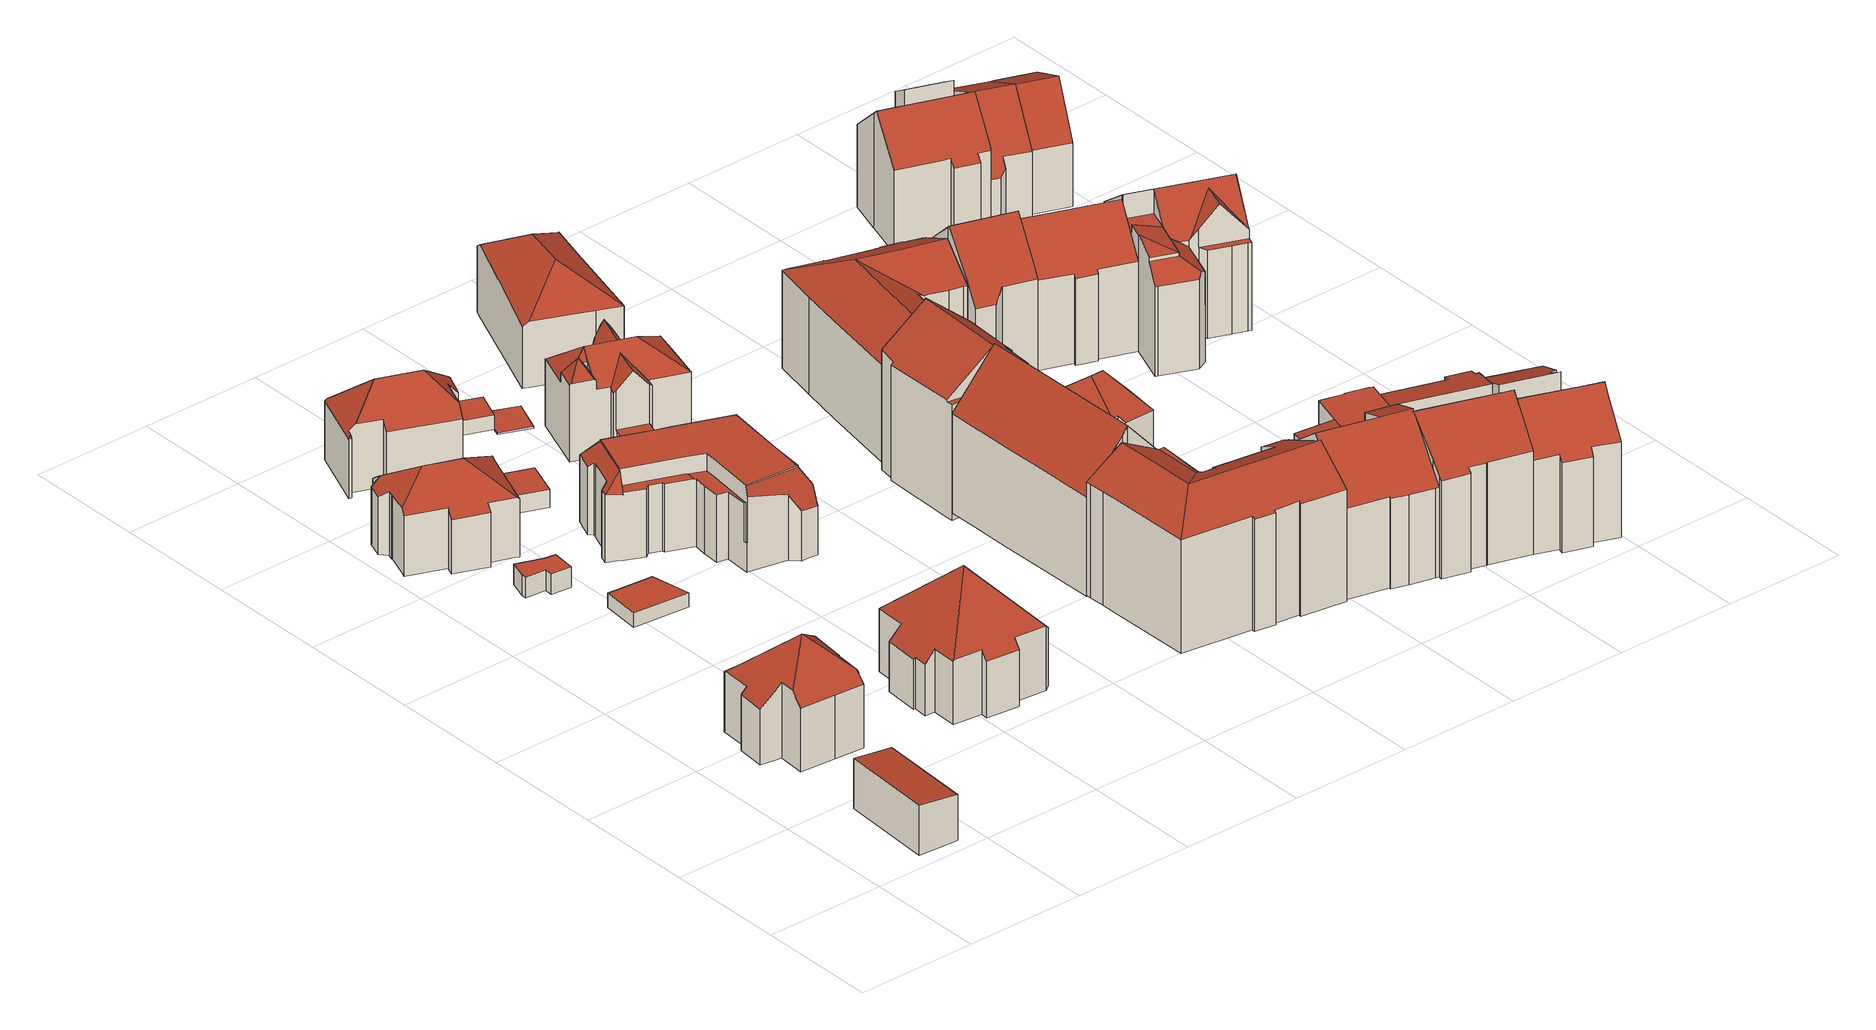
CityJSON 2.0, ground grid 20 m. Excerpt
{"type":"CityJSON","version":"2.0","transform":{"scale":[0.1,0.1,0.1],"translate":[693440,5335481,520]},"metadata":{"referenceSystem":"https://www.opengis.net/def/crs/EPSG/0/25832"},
"CityObjects":{
"building1":{"type":"Building","attributes":{"Gemeindeschluessel":"09162000","HoeheDach":"530.236","HoeheGrund":"521.932","Methode":"1000","NiedrigsteTraufeDesGebaeudes":"529.486","Geometrietyp2DReferenz":"3000","function":"31001_1000","roofType":"1000","measuredHeight":8.3,"storeysAboveGround":2},"geometry":[{"type":"MultiSurface","lod":"2","boundaries":[[[0,1,2,3]],[[1,4,5,2]],[[1,0,6,4]],[[6,7,5,4]],[[3,2,5,7]],[[0,3,7,6]]],"semantics":{"surfaces":[{"type":"WallSurface"},{"type":"GroundSurface"},{"type":"RoofSurface"}],"values":[0,0,1,0,2,0]}}]},
"building2":{"type":"Building","attributes":{"Gemeindeschluessel":"09162000","HoeheDach":"539.315","HoeheGrund":"521.930","Methode":"2000","NiedrigsteTraufeDesGebaeudes":"531.133","Geometrietyp2DReferenz":"3000","function":"31001_1000","roofType":"3500","measuredHeight":17.39,"storeysAboveGround":2},"geometry":[{"type":"MultiSurface","lod":"2","boundaries":[[[8,9,10,11,12,13]],[[14,15,16,17]],[[18,19,20,21]],[[21,20,22,23]],[[24,25,26,11,10,9,27,28,14,17,29,30,31,32,33,34,35,36,18,21,23]],[[34,37,38,35]],[[39,40,41,42,43,44,38,37,45]],[[33,45,37,34]],[[13,12,46,47,42]],[[28,48,15,14]],[[26,46,12,11]],[[43,42,47,49,22,20,19,44]],[[50,48,28,27,9,8]],[[16,51,41,40,31,30,29,17]],[[23,22,49,24]],[[26,25,24,49,47,46]],[[38,44,19,18,36,35]],[[15,48,50,8,13,42,41,51,16]],[[32,31,40,39,45,33]]],"semantics":{"surfaces":[{"type":"WallSurface"},{"type":"GroundSurface"},{"type":"RoofSurface"}],"values":[0,0,0,0,1,0,2,0,2,0,0,2,0,0,0,0,0,2,0]}}]},
"building3":{"type":"Building","attributes":{"Gemeindeschluessel":"09162000","HoeheDach":"523.960","HoeheGrund":"520.556","Methode":"2000","NiedrigsteTraufeDesGebaeudes":"523.960","Geometrietyp2DReferenz":"3000","function":"31001_2463","roofType":"1000","measuredHeight":3.4,"storeysAboveGround":1},"geometry":[{"type":"MultiSurface","lod":"2","boundaries":[[[52,53,54,55]],[[53,52,56,57,58,59,60,61]],[[59,62,63,60]],[[57,56,64,65]],[[57,65,66,58]],[[67,63,62,66,65,64,55,54]],[[53,61,67,54]],[[56,52,55,64]],[[58,66,62,59]],[[60,63,67,61]]],"semantics":{"surfaces":[{"type":"WallSurface"},{"type":"GroundSurface"},{"type":"RoofSurface"}],"values":[0,1,0,0,0,2,0,0,0,0]}}]},
"building4":{"type":"Building","attributes":{"Gemeindeschluessel":"09162000","HoeheDach":"535.683","HoeheGrund":"521.715","Methode":"2000","NiedrigsteTraufeDesGebaeudes":"530.287","Geometrietyp2DReferenz":"3000","function":"31001_1000","roofType":"3200","measuredHeight":13.97,"storeysAboveGround":2},"geometry":[{"type":"MultiSurface","lod":"2","boundaries":[[[68,69,70,71]],[[72,73,74,75]],[[76,77,78,79]],[[80,81,82,83]],[[77,84,85,86,87,88,89,90,91,92,78]],[[93,94,95,96]],[[97,98,73,72]],[[99,100,101,102]],[[103,104,105,89,88,106]],[[96,104,103,106,107,108,109,110,76,79,111,97,72,75,112,68,71,113,114,80,83,115,116,117,118,99,102,119,93]],[[91,120,70,69,121,74,73,98,92]],[[87,86,108,107,106,88]],[[96,95,105,104]],[[108,86,85,109]],[[70,120,122,81,80,114,113,71]],[[89,105,95,94,123,90]],[[112,121,69,68]],[[75,74,121,112]],[[123,94,93,119,102,101]],[[91,90,123,101,100,124,125,126,127,82,81,122,120]],[[83,82,127,115]],[[85,84,77,76,110,109]],[[99,118,117,125,124,100]],[[78,92,98,97,111,79]],[[116,126,125,117]],[[115,127,126,116]]],"semantics":{"surfaces":[{"type":"WallSurface"},{"type":"RoofSurface"},{"type":"GroundSurface"}],"values":[0,0,0,0,1,0,0,0,0,2,1,0,0,0,0,1,0,0,0,1,0,0,0,0,0,0]}}]},
"building5":{"type":"Building","attributes":{"Gemeindeschluessel":"09162000","HoeheDach":"524.224","HoeheGrund":"521.756","Methode":"1000","NiedrigsteTraufeDesGebaeudes":"524.224","Geometrietyp2DReferenz":"3000","function":"31001_2463","roofType":"1000","measuredHeight":2.47,"storeysAboveGround":1},"geometry":[{"type":"MultiSurface","lod":"2","boundaries":[[[128,129,130,131]],[[129,132,133,130]],[[134,135,128,131]],[[131,130,133,134]],[[134,133,132,135]],[[132,129,128,135]]],"semantics":{"surfaces":[{"type":"WallSurface"},{"type":"RoofSurface"},{"type":"GroundSurface"}],"values":[0,1,2,0,0,0]}}]},
"building6":{"type":"Building","attributes":{"Gemeindeschluessel":"09162000","HoeheDach":"541.308","HoeheGrund":"522.130","Methode":"2000","NiedrigsteTraufeDesGebaeudes":"530.406","Geometrietyp2DReferenz":"3000","function":"31001_1000","roofType":"3500","measuredHeight":19.18,"storeysAboveGround":2},"geometry":[{"type":"MultiSurface","lod":"2","boundaries":[[[136,137,138,139,140,141,142,143,144,145,146,147]],[[148,149,150,151,152,153,142]],[[145,144,154,155,156,146]],[[157,158,159,141,140,160]],[[161,162,163,164,165,166]],[[167,168,159,158,169,170]],[[171,172,173,151,150,149]],[[152,151,173,174,175,176,177,178,153]],[[160,140,139,179]],[[175,174,173,172,171,165,164,163,170,169,158,157,160,179,180,181,182,156,155,154,183,184,176]],[[180,137,136,181]],[[181,136,147,182]],[[182,147,146,156]],[[171,149,148,166,165]],[[179,139,138,137,180]],[[163,162,167,170]],[[154,144,143,183]],[[159,168,167,162,161,166,148,142,141]],[[185,177,176,184,183,143]],[[142,153,178,177,185,143]]],"semantics":{"surfaces":[{"type":"RoofSurface"},{"type":"WallSurface"},{"type":"GroundSurface"}],"values":[0,0,1,1,1,1,1,1,1,2,1,1,1,1,1,1,1,0,1,0]}}]},
"building7":{"type":"Building","attributes":{"Gemeindeschluessel":"09162000","HoeheDach":"536.989","HoeheGrund":"521.580","Methode":"1000","NiedrigsteTraufeDesGebaeudes":"531.328","Geometrietyp2DReferenz":"3000","function":"31001_1000","roofType":"3200","measuredHeight":15.41,"storeysAboveGround":3},"geometry":[{"type":"MultiSurface","lod":"2","boundaries":[[[186,187,188,189]],[[190,191,192,193,194,195]],[[196,197,198,199,194,193]],[[200,201,202,203]],[[204,205,206,207]],[[208,195,194,199,209,210,211,212]],[[213,214,215,216]],[[190,195,208]],[[217,218,187,186]],[[219,212,211,220]],[[221,222,223,189,188,224]],[[198,225,221,224,226,209,199]],[[210,214,213,227,220,211]],[[207,206,203,202]],[[222,221,225,228]],[[201,200,218,217]],[[217,186,189,223,222,228,197,196,193,192,191,229,219,220,227,213,216,204,207,202,201]],[[229,191,190,208,212,219]],[[224,188,187,218,200,203,226]],[[228,225,198,197]],[[209,226,203,206,205,215,214,210]],[[216,215,205,204]]],"semantics":{"surfaces":[{"type":"WallSurface"},{"type":"RoofSurface"},{"type":"GroundSurface"}],"values":[0,0,0,0,0,1,0,1,0,0,0,1,0,0,0,0,2,0,1,0,1,0]}}]},
"building8":{"type":"Building","attributes":{"Gemeindeschluessel":"09162000","HoeheDach":"524.689","HoeheGrund":"521.680","Methode":"1000","NiedrigsteTraufeDesGebaeudes":"524.689","Geometrietyp2DReferenz":"3000","function":"31001_2000","roofType":"1000","measuredHeight":3.01},"geometry":[{"type":"MultiSurface","lod":"2","boundaries":[[[96,230,231,93]],[[231,230,232,233,234,235,236]],[[93,231,236,102]],[[237,232,230,96]],[[238,235,234,239]],[[102,236,235,238]],[[102,238,239,240,237,96,93]],[[239,234,233,240]],[[240,233,232,237]]],"semantics":{"surfaces":[{"type":"WallSurface"},{"type":"RoofSurface"},{"type":"GroundSurface"}],"values":[0,1,0,0,0,0,2,0,0]}}]},
"building9":{"type":"Building","attributes":{"Gemeindeschluessel":"09162000","HoeheDach":"534.827","HoeheGrund":"520.660","Methode":"2000","NiedrigsteTraufeDesGebaeudes":"525.528","Geometrietyp2DReferenz":"3000","function":"31001_1000","roofType":"1000","measuredHeight":14.17,"storeysAboveGround":3},"geometry":[{"type":"MultiSurface","lod":"2","boundaries":[[[241,242,243,244,245,246,247,248,249,250]],[[251,252,253,254,255,256,257,258,259,260,261]],[[262,263,264,265,266,267,268,269,270,271,272,273,274,275,276,277,278,279,280,281,282,283,284,285,286,287,288,289,290,291,292,293,294,295,296,297,298,299,300,301,302,303,304,305,306,307]],[[308,309,310,311,312,313,314,315]],[[297,316,317,298]],[[318,319,320,311,321,322,323,324,325,326,327,328,317,316,329]],[[285,284,283,253,252,251]],[[292,330,331,293]],[[281,255,254,282]],[[332,268,267,266,265,264,263,262,307,333,334,321,335,336,337,338,339]],[[340,243,242,341]],[[261,260,259,342,343]],[[280,279,248,247,256,255,281]],[[290,344,345,291]],[[346,343,342,259,347,348]],[[288,287,286,285,251,261,343,346,348,349,289]],[[269,268,332,350,351,270]],[[352,353,312,311,320,319,318,354]],[[302,325,324,303]],[[293,331,355,294]],[[246,257,256,247]],[[355,356,329,316,297,296,295,294]],[[291,345,330,292]],[[282,254,253,283]],[[357,358,359,360,361,245,244,243,340,362]],[[322,321,334,363,364,323]],[[258,347,259]],[[273,272,271,365,366,357,362,367,274]],[[276,241,250,277]],[[349,344,290,289]],[[367,341,242,241,276,275,274]],[[363,334,333,368,369,364]],[[362,340,341,367]],[[257,246,245,361,370,371,347,258]],[[278,249,248,279]],[[324,323,364,369,305,304,303]],[[339,338,337,336,335,321,311,310,309,308]],[[366,365,351,350,332,339,308,358,357]],[[368,333,307,306,305,369]],[[308,315,359,358]],[[328,327,326,325,302,301,300,299,298,317]],[[347,371,354,318]],[[270,351,365,271]],[[348,347,318,329,356,355,331,330,345,344,349]],[[370,361,360,359,315,314,313,312,353,352,354,371]],[[277,250,249,278]]],"semantics":{"surfaces":[{"type":"RoofSurface"},{"type":"GroundSurface"},{"type":"WallSurface"}],"values":[0,0,1,2,2,0,2,2,2,2,2,2,2,2,0,2,2,2,2,2,2,2,2,2,2,2,2,2,2,2,2,0,0,2,2,2,0,0,2,2,2,2,2,0,0,2]}}]},
"building10":{"type":"Building","attributes":{"Gemeindeschluessel":"09162000","HoeheDach":"524.150","HoeheGrund":"521.660","Methode":"1000","NiedrigsteTraufeDesGebaeudes":"524.150","Geometrietyp2DReferenz":"3000","function":"31001_2000","roofType":"1000","measuredHeight":2.49},"geometry":[{"type":"MultiSurface","lod":"2","boundaries":[[[372,373,374,375]],[[376,377,375,374,378,379,380]],[[377,376,381,382]],[[372,375,377,382]],[[378,383,384,379]],[[381,376,380,385]],[[373,372,382,381,385,384,383]],[[380,379,384,385]],[[373,383,378,374]]],"semantics":{"surfaces":[{"type":"WallSurface"},{"type":"RoofSurface"},{"type":"GroundSurface"}],"values":[0,1,0,0,0,0,2,0,0]}}]},
"building11":{"type":"Building","attributes":{"Gemeindeschluessel":"09162000","HoeheDach":"521.860","HoeheGrund":"521.648","Methode":"2000","NiedrigsteTraufeDesGebaeudes":"521.860","Geometrietyp2DReferenz":"3000","function":"31001_2000","roofType":"1000","measuredHeight":0.212},"geometry":[{"type":"MultiSurface","lod":"2","boundaries":[[[386,387,388,389,390]],[[391,390,389,392]],[[391,392,393,394,395]],[[395,386,390,391]],[[393,388,387,394]],[[394,387,386,395]],[[392,389,388,393]]],"semantics":{"surfaces":[{"type":"RoofSurface"},{"type":"WallSurface"},{"type":"GroundSurface"}],"values":[0,1,2,1,1,1,1]}}]},
"building12":{"type":"Building","attributes":{"Gemeindeschluessel":"09162000","HoeheDach":"525.401","HoeheGrund":"521.770","Methode":"1000","NiedrigsteTraufeDesGebaeudes":"525.401","Geometrietyp2DReferenz":"3000","function":"31001_2000","roofType":"1000","measuredHeight":3.63},"geometry":[{"type":"MultiSurface","lod":"2","boundaries":[[[396,397,398,399]],[[398,397,400,401,402,403,404,405]],[[406,405,404,407]],[[408,409,410,396,399,406,407,411]],[[410,409,401,400,397,396]],[[409,408,411,403,402,401]],[[399,398,405,406]],[[407,404,403,411]]],"semantics":{"surfaces":[{"type":"WallSurface"},{"type":"RoofSurface"},{"type":"GroundSurface"}],"values":[0,1,0,2,0,0,0,0]}}]},
"building13":{"type":"Building","attributes":{"Gemeindeschluessel":"09162000","HoeheDach":"537.210","HoeheGrund":"521.427","Methode":"2000","NiedrigsteTraufeDesGebaeudes":"526.330","Geometrietyp2DReferenz":"3000","function":"31001_1000","roofType":"3200","measuredHeight":15.78,"storeysAboveGround":3},"geometry":[{"type":"MultiSurface","lod":"2","boundaries":[[[412,413,414,415,416]],[[417,418,419,420,421]],[[422,423,424,425,426]],[[427,428,429,430]],[[431,430,429,432,433]],[[434,435,426]],[[436,429,428,437,438]],[[439,440,441,442,443,444]],[[445,420,419,446,447,448,449,450,451]],[[436,438,452,453,444,443]],[[431,433,441,440]],[[454,455,456,457,458,459,460,461]],[[415,414,462,463]],[[464,465,466,451,450]],[[467,447,446,468]],[[469,470,471,472,473]],[[474,475,469,473]],[[476,435,434,477]],[[445,451,466,478,479,474,473,472]],[[416,415,463,426,435,476,456,455,452,438,437,480]],[[458,457,476,477,481]],[[475,474,479,482]],[[483,412,416,480]],[[422,471,470,461,460,484,485,423]],[[486,448,447,467]],[[459,481,484,460]],[[458,481,459]],[[419,418,468,446]],[[439,444,453,487]],[[488,478,466,465]],[[424,477,434,425]],[[476,457,456]],[[428,427,483,480,437]],[[413,412,483,427,430,431,440,439,487,454,461,470,469,475,482,488,465,464,489,486,467,468,418,417]],[[463,462,421,420,445,472,471,422,426]],[[464,450,449,489]],[[423,485,424]],[[413,417,421,462,414]],[[424,485,484,481,477]],[[442,432,429,436,443]],[[452,455,454,487,453]],[[434,426,425]],[[489,449,448,486]],[[482,479,478,488]],[[442,441,433,432]]],"semantics":{"surfaces":[{"type":"WallSurface"},{"type":"RoofSurface"},{"type":"GroundSurface"}],"values":[0,0,1,0,0,0,1,0,1,1,0,0,1,0,0,0,0,0,1,1,1,0,0,0,0,1,1,0,0,0,0,0,0,2,1,0,0,0,1,0,0,1,0,0,1]}}]},
"building14":{"type":"Building","attributes":{"Gemeindeschluessel":"09162000","HoeheDach":"544.674","HoeheGrund":"521.960","Methode":"2000","NiedrigsteTraufeDesGebaeudes":"538.791","Geometrietyp2DReferenz":"3000","function":"31001_1000","roofType":"3100","measuredHeight":22.71,"storeysAboveGround":4},"geometry":[{"type":"MultiSurface","lod":"2","boundaries":[[[490,491,492,493,494,495,496,497]],[[498,499,500,501,502,503]],[[504,505,506,507,508,509]],[[510,511,512,513]],[[514,515,513,512,516,517]],[[518,519,497,520]],[[521,522,523,524,504,509]],[[525,526,527,528,529,530]],[[531,532,533,534]],[[535,495,494,536]],[[514,517,502,501]],[[529,528,537,538,539,540]],[[499,498,541,542]],[[543,544,503,502,517,516,512,511,545,546,547,548,549,550,551,530,529,540,490]],[[552,523,522,553,542,541]],[[554,538,537,555]],[[536,494,493,556]],[[492,532,531,557,556,493]],[[525,530,551,558]],[[559,560,561,562,563,564]],[[540,539,533,532,492,491,490]],[[563,565,519,518,566,564]],[[567,549,548,568]],[[558,551,550,569]],[[570,561,560,571,572,573]],[[507,506,573,572]],[[539,538,554,574,534,533]],[[513,515,514,501,500,499,542,553,522,521,509,508,507,572,571,560,559,564,566,518,520,575,535,536,556,557,531,534,574,554,555,527,526,525,558,569,567,568,576,577,578,510]],[[555,537,528,527]],[[545,511,510,578,577,546]],[[548,547,546,577,576,568]],[[569,550,549,567]],[[519,565,563,562,561,570,573,506,505,504,524,523,552,541,498,503,544,543,490,497]],[[497,496,495,535,575,520]]],"semantics":{"surfaces":[{"type":"RoofSurface"},{"type":"WallSurface"},{"type":"GroundSurface"}],"values":[0,1,1,1,1,1,1,1,1,1,1,0,1,0,1,1,1,1,1,1,0,1,1,1,1,1,1,2,1,1,1,1,0,1]}}]},
"building15":{"type":"Building","attributes":{"Gemeindeschluessel":"09162000","HoeheDach":"523.745","HoeheGrund":"521.540","Methode":"1000","NiedrigsteTraufeDesGebaeudes":"523.745","Geometrietyp2DReferenz":"3000","function":"31001_2000","roofType":"1000","measuredHeight":2.21},"geometry":[{"type":"MultiSurface","lod":"2","boundaries":[[[579,580,581,582,583,584]],[[585,586,587,588,579,584]],[[582,581,589,590]],[[590,589,587,586]],[[588,587,589,581,580,579]],[[586,585,584,583,582,590]]],"semantics":{"surfaces":[{"type":"WallSurface"},{"type":"RoofSurface"},{"type":"GroundSurface"}],"values":[0,0,0,0,1,2]}}]},
"building16":{"type":"Building","attributes":{"Gemeindeschluessel":"09162000","HoeheDach":"546.990","HoeheGrund":"521.810","Methode":"2000","NiedrigsteTraufeDesGebaeudes":"538.200","Geometrietyp2DReferenz":"3000","function":"31001_1000","roofType":"3100","measuredHeight":25.18,"storeysAboveGround":4},"geometry":[{"type":"MultiSurface","lod":"2","boundaries":[[[591,592,593,594,595,596,597,598,599,600,601,602,603]],[[604,598,597,605]],[[606,607,608,609,610,611,612,613,614,596,595,594,593,592]],[[609,615,616,617,610]],[[618,619,620,621,622]],[[623,606,592,624]],[[624,592,591,625]],[[603,602,601,600,599,598,604,626,627,628,629,630]],[[631,632,633,634,635,636,637,638,639,623,624,625,630,629,628,627,626,604,605,640,641,642,643,644,645,646,647,648,649]],[[650,632,631,649,651,620,619]],[[632,650,652,633]],[[645,644,643,642,613,612,611,653]],[[641,614,613,642]],[[617,654,653,611,610]],[[639,607,606,623]],[[596,614,641,640,605,597]],[[635,634,655,616,615,636]],[[622,621,620,651,656,657,654,617]],[[625,591,603,630]],[[648,656,651,649]],[[633,652,655,634]],[[655,652,650,619,618,622,617,616]],[[647,657,656,648]],[[654,657,647,646,645,653]],[[639,638,637,636,615,609,608,607]]],"semantics":{"surfaces":[{"type":"RoofSurface"},{"type":"WallSurface"},{"type":"GroundSurface"}],"values":[0,1,0,0,0,1,1,1,2,1,1,1,1,0,1,1,1,0,1,1,1,0,1,1,1]}}]},
"building17":{"type":"Building","attributes":{"Gemeindeschluessel":"09162000","HoeheDach":"537.151","HoeheGrund":"521.310","Methode":"1000","NiedrigsteTraufeDesGebaeudes":"531.477","Geometrietyp2DReferenz":"3000","function":"31001_1000","roofType":"3200","measuredHeight":15.84,"storeysAboveGround":2},"geometry":[{"type":"MultiSurface","lod":"2","boundaries":[[[658,659,660,661]],[[662,663,664,665,666,667,668,669]],[[662,669,659,670]],[[659,669,668,671,660]],[[672,673,674,675,676,677,678,679]],[[680,666,665,681,676,675]],[[682,661,660,671,674,673,672]],[[670,659,658,683]],[[664,663,662,670,683,684,685,679,678,677,676,681,665]],[[671,668,667,666,680,675,674]],[[685,684,683,658,661,682,672,679]]],"semantics":{"surfaces":[{"type":"RoofSurface"},{"type":"WallSurface"},{"type":"GroundSurface"}],"values":[0,1,1,0,1,1,0,1,2,0,1]}}]},
"building18":{"type":"Building","attributes":{"Gemeindeschluessel":"09162000","HoeheDach":"546.563","HoeheGrund":"520.490","Methode":"2000","NiedrigsteTraufeDesGebaeudes":"539.684","Geometrietyp2DReferenz":"3000","function":"31001_9998","roofType":"3100","measuredHeight":26.07,"storeysAboveGround":4},"geometry":[{"type":"MultiSurface","lod":"2","boundaries":[[[686,687,688,689,690,691]],[[692,686,691,693,694,695,696,697]],[[688,687,698,699]],[[700,701,702,703,704,705,706,707,708]],[[709,710,697,696,711,712,713]],[[699,698,714,715]],[[693,691,690,716,717,694]],[[718,719,703,702]],[[706,705,692,720]],[[720,692,697,710]],[[699,715,718,702,701,700,708,713,712,711,721,717,716,690,689,688]],[[711,696,695,721]],[[708,707,709,713]],[[707,706,720,710,709]],[[704,703,719,714,698,687,686,692,705]],[[721,695,694,717]],[[715,714,719,718]]],"semantics":{"surfaces":[{"type":"WallSurface"},{"type":"RoofSurface"},{"type":"GroundSurface"}],"values":[0,1,0,0,0,0,0,0,0,0,2,0,0,1,1,0,0]}}]},
"building19":{"type":"Building","attributes":{"Gemeindeschluessel":"09162000","HoeheDach":"527.135","HoeheGrund":"520.730","Methode":"2000","NiedrigsteTraufeDesGebaeudes":"526.125","Geometrietyp2DReferenz":"3000","function":"31001_9998","roofType":"1000","measuredHeight":6.41},"geometry":[{"type":"MultiSurface","lod":"2","boundaries":[[[722,723,724,725]],[[726,727,728,729]],[[730,731,723,722]],[[725,724,732,733]],[[729,728,734,735]],[[735,734,731,730]],[[733,732,727,726]],[[734,728,727,732,724,723,731]],[[730,722,725,733,726,729,735]]],"semantics":{"surfaces":[{"type":"WallSurface"},{"type":"RoofSurface"},{"type":"GroundSurface"}],"values":[0,0,0,0,0,0,0,1,2]}}]},
"building20":{"type":"Building","attributes":{"Gemeindeschluessel":"09162000","HoeheDach":"542.041","HoeheGrund":"521.713","Methode":"2000","NiedrigsteTraufeDesGebaeudes":"537.353","Geometrietyp2DReferenz":"3000","function":"31001_9998","roofType":"3100","measuredHeight":20.33,"storeysAboveGround":4},"geometry":[{"type":"MultiSurface","lod":"2","boundaries":[[[736,737,738,739,740,741,742,743,744,745,746,747,748]],[[740,739,749,750,751,741]],[[752,753,754,755]],[[756,757,758,759]],[[760,761,748,747,746,762,763,764,765,766]],[[767,768,769,770]],[[755,754,771,772]],[[753,752,773,774,775,776]],[[777,778,779,780]],[[781,738,737,782]],[[780,779,775,774]],[[783,764,763,784]],[[785,742,741,751]],[[786,787,757,756]],[[772,771,788,789]],[[785,790,791,744,743,742]],[[763,762,792,793,794,795,796,784]],[[759,758,778,777]],[[769,797,798,787,786,799,800,770]],[[745,801,788,771,754,753,776,802,746]],[[766,765,764,783,803,804]],[[805,806,761,760,766,804]],[[767,807,808,809,810,768]],[[811,812,782,737,736,748,761,806]],[[773,752,755,772,789,813,814,791,790,785,751,750,749,781,782,812,811,806,805,804,803,783,784,796,795,794,808,807,767,770,800,799,786,756,759,777,780,774]],[[814,813,789,788,801,745,744,791]],[[746,802,776,775,779,778,758,757,787,798,797,769,768,810,809,793,792,762]],[[794,793,809,808]],[[749,739,738,781]]],"semantics":{"surfaces":[{"type":"RoofSurface"},{"type":"WallSurface"},{"type":"GroundSurface"}],"values":[0,1,1,1,0,1,1,1,1,1,1,1,1,1,1,1,1,1,1,0,1,1,1,1,2,1,0,1,1]}}]},
"building21":{"type":"Building","attributes":{"Gemeindeschluessel":"09162000","HoeheDach":"544.965","HoeheGrund":"522.054","Methode":"2000","NiedrigsteTraufeDesGebaeudes":"536.425","Geometrietyp2DReferenz":"3000","function":"31001_1000","roofType":"1000","measuredHeight":22.91,"storeysAboveGround":3},"geometry":[{"type":"MultiSurface","lod":"2","boundaries":[[[815,816,817,818,819,820,821,822,823,824,825]],[[826,827,828,542]],[[829,818,817,830]],[[831,832,833,834,835,836,837,828,827,838,839,840]],[[841,842,843,844,823,822]],[[513,845,846,847]],[[848,849,850,851,852]],[[853,854,855,856,820,819]],[[857,858,845,513]],[[499,837,836,501]],[[859,821,820,856]],[[860,839,838,861]],[[862,840,839,860]],[[542,828,837,499]],[[815,863,864,816]],[[825,824,843,865,849,848]],[[517,835,834,815,825]],[[866,867,850,849,865]],[[868,831,840,862]],[[833,864,863,834]],[[853,819,818,829]],[[842,866,865,843]],[[856,855,869,859]],[[861,838,827,826]],[[870,851,850,867]],[[871,830,817,816,864,833,832]],[[871,872,868,862,860,861,826,542,499,501,857,513,847,870,867,866,842,841,873,854,853,829,830]],[[870,847,846,852,851]],[[824,823,844]],[[831,868,872,871,832]],[[517,825,848,852,846,845,858]],[[857,501,836,835,517,858]],[[824,844,843]],[[834,863,815]],[[873,841,822,821,859,869]],[[873,869,855,854]]],"semantics":{"surfaces":[{"type":"RoofSurface"},{"type":"WallSurface"},{"type":"GroundSurface"}],"values":[0,1,1,0,1,1,0,1,1,1,1,1,1,1,1,0,0,1,1,0,1,1,0,1,1,1,2,1,1,1,0,1,0,1,1,1]}}]},
"building22":{"type":"Building","attributes":{"Gemeindeschluessel":"09162000","HoeheDach":"544.840","HoeheGrund":"522.070","Methode":"2000","NiedrigsteTraufeDesGebaeudes":"538.414","Geometrietyp2DReferenz":"3000","function":"31001_1000","roofType":"3100","measuredHeight":22.77,"storeysAboveGround":3},"geometry":[{"type":"MultiSurface","lod":"2","boundaries":[[[874,875,876,877,878,879,880]],[[878,877,881,882]],[[883,884,885,886]],[[887,888,889,890]],[[891,892,893,894]],[[895,896,897,893,892,898,899,900,901,902,903,904]],[[890,889,884,883]],[[905,906,874,880,907,908]],[[898,909,910,911,886,885,912,913,899]],[[911,910,909,891,894,914,915,916,917,918,919,920,908,907,880,879,878,882,921,922,887,890,883,886]],[[923,913,912,924,876,875]],[[915,895,904,916]],[[918,902,901,919]],[[894,893,897,914]],[[924,912,885,884,889,888,925,926,881,877,876]],[[899,913,923,875,874,906,905,900]],[[926,925,922,921,882,881]],[[896,895,915,914,897]],[[901,900,905,908,920,919]],[[922,925,888,887]],[[909,898,892,891]],[[904,903,902,918,917,916]]],"semantics":{"surfaces":[{"type":"WallSurface"},{"type":"RoofSurface"},{"type":"GroundSurface"}],"values":[0,0,0,0,0,1,0,0,0,2,0,0,0,0,1,1,0,0,0,0,0,0]}}]},
"building23":{"type":"Building","attributes":{"Gemeindeschluessel":"09162000","HoeheDach":"544.548","HoeheGrund":"521.405","Methode":"1000","NiedrigsteTraufeDesGebaeudes":"536.132","Geometrietyp2DReferenz":"3000","function":"31001_1000","roofType":"3100","measuredHeight":23.14,"storeysAboveGround":3},"geometry":[{"type":"MultiSurface","lod":"2","boundaries":[[[927,928,929,930,931,932,933,934]],[[935,936,937,938,939,940]],[[941,927,934,942]],[[943,944,945,946]],[[931,945,944,947,948,949,950,936,935,940,951,932]],[[952,950,949,953]],[[954,951,940,939]],[[943,946,955,956,957,958,941,942,959,960,954,939,938,937,952,953,961,962]],[[937,936,950,952]],[[962,947,944,943]],[[930,956,955,946,945,931]],[[957,929,928,958]],[[956,930,929,957]],[[953,949,948,961]],[[942,934,933,959]],[[958,928,927,941]],[[933,932,951,954,960,959]],[[961,948,947,962]]],"semantics":{"surfaces":[{"type":"RoofSurface"},{"type":"WallSurface"},{"type":"GroundSurface"}],"values":[0,1,1,1,0,1,1,2,1,1,1,1,1,1,1,1,1,1]}}]},
"building24":{"type":"Building","attributes":{"Gemeindeschluessel":"09162000","HoeheDach":"544.122","HoeheGrund":"522.090","Methode":"1000","NiedrigsteTraufeDesGebaeudes":"536.900","Geometrietyp2DReferenz":"3000","function":"31001_1000","roofType":"3100","measuredHeight":22.03,"storeysAboveGround":3},"geometry":[{"type":"MultiSurface","lod":"2","boundaries":[[[963,964,965,966,967,886,968,969,909]],[[970,971,972,973]],[[974,975,976,977,978,979,980,965,964]],[[981,972,971,982,983,984,985,975,974,964,963,986]],[[987,988,989,990]],[[991,992,993,980,994]],[[995,981,986,996]],[[996,986,963,909]],[[979,978,997,998,994,980]],[[985,999,1000,1001,976,975]],[[1002,997,978,977]],[[999,985,984,1003]],[[1004,1003,984,983,982,1005]],[[990,989,992,991]],[[1002,977,976,1001]],[[973,972,981,995]],[[886,967,988,987]],[[980,993,966,965]],[[1005,982,971,970]],[[993,992,989,988,967,966]],[[1002,1001,1000,999,1003,1004,1005,970,973,995,996,909,969,968,886,987,990,991,994,998,997]]],"semantics":{"surfaces":[{"type":"WallSurface"},{"type":"RoofSurface"},{"type":"GroundSurface"}],"values":[0,0,1,1,0,0,0,0,0,0,0,0,0,0,0,0,0,0,0,1,2]}}]},
"building25":{"type":"Building","attributes":{"Gemeindeschluessel":"09162000","HoeheDach":"542.581","HoeheGrund":"521.540","Methode":"1000","NiedrigsteTraufeDesGebaeudes":"535.934","Geometrietyp2DReferenz":"3000","function":"31001_1000","roofType":"3100","measuredHeight":21.04,"storeysAboveGround":4},"geometry":[{"type":"MultiSurface","lod":"2","boundaries":[[[1006,1007,1008,1009,1010,1011]],[[1012,1013,1014,1015]],[[1015,1014,1016,1017]],[[1018,1019,1020,1021,1022,1023]],[[1024,1025,1026,1027,1028,1029]],[[1008,1007,1022,1021]],[[1027,1026,1011,1010]],[[1019,1018,1030,1031]],[[1021,1020,1019,1031,1012,1015,1017,1032,1029,1028,1027,1010,1009,1008]],[[1033,1016,1014,1013,1030,1018,1023,1026,1025,1024]],[[1006,1011,1026]],[[1031,1030,1013,1012]],[[1023,1022,1007,1006,1026]],[[1032,1033,1024,1029]],[[1017,1016,1033,1032]]],"semantics":{"surfaces":[{"type":"WallSurface"},{"type":"GroundSurface"},{"type":"RoofSurface"}],"values":[0,0,0,0,0,0,0,0,1,2,2,0,2,0,0]}}]},
"building26":{"type":"Building","attributes":{"Gemeindeschluessel":"09162000","HoeheDach":"543.670","HoeheGrund":"521.598","Methode":"2000","NiedrigsteTraufeDesGebaeudes":"536.170","Geometrietyp2DReferenz":"3000","function":"31001_1000","roofType":"3100","measuredHeight":22.07,"storeysAboveGround":3},"geometry":[{"type":"MultiSurface","lod":"2","boundaries":[[[1034,1035,1036,1037,1038,1039]],[[1040,1041,1042,1043,1044,1045]],[[1046,1047,1048,1049,1050,1051,1052,1053,1054]],[[1045,1044,1055,1056]],[[1057,1050,1049,1058]],[[1059,1060,1061,1045,1056,1062]],[[1043,1042,1063,1064,1065,1066]],[[1067,1068,1069,1070]],[[1044,1043,1071,1072,1073]],[[1074,1075,1076,1077,1078,1079]],[[1080,1081,1047,1046,1082,1083,1039,1038]],[[1041,1040,1084]],[[1063,1054,1053,1064]],[[1074,1079,1084,1040,1045,1061]],[[1085,1059,1062,1086]],[[1087,1051,1050,1057]],[[1080,1038,1037,1088]],[[1088,1037,1036,1089]],[[1072,1090,1086,1062,1056,1055,1073]],[[1089,1036,1035,1091]],[[1091,1035,1034,1092]],[[1034,1039,1083,1068,1067]],[[1093,1048,1047,1081]],[[1070,1077,1076,1092,1034,1067]],[[1059,1085,1094,1060]],[[1080,1088,1089,1091,1092,1076,1075,1094,1085,1086,1090,1095,1096,1087,1057,1058,1093,1081]],[[1096,1052,1051,1087]],[[1096,1095,1065,1064,1053,1052]],[[1066,1071,1043]],[[1044,1073,1055]],[[1079,1078,1084]],[[1094,1075,1074,1061,1060]],[[1083,1082,1069,1068]],[[1058,1049,1048,1093]],[[1042,1054,1063]],[[1070,1069,1082,1046,1054,1042,1041,1084,1078,1077]],[[1095,1090,1072,1071,1066,1065]]],"semantics":{"surfaces":[{"type":"RoofSurface"},{"type":"WallSurface"},{"type":"GroundSurface"}],"values":[0,1,0,1,1,0,0,0,0,1,1,1,1,0,1,1,1,1,1,1,1,1,1,1,1,2,1,1,1,0,1,1,0,1,1,0,1]}}]},
"building27":{"type":"Building","attributes":{"Gemeindeschluessel":"09162000","HoeheDach":"541.383","HoeheGrund":"521.440","Methode":"2000","NiedrigsteTraufeDesGebaeudes":"534.110","Geometrietyp2DReferenz":"3000","function":"31001_1000","roofType":"3100","measuredHeight":19.94,"storeysAboveGround":3},"geometry":[{"type":"MultiSurface","lod":"2","boundaries":[[[1097,1098,1099,1100]],[[1101,1102,1103,1104]],[[1105,1106,1107,1108,1109,1110,1111,1112,1113]],[[1114,1115,1116,1117]],[[1118,1109,1108]],[[1119,1120,1116,1115,1121,1106,1105,1122,1123,1103,1102,1124]],[[1125,1100,1099,1126,1127,1128]],[[1129,1123,1122,1130]],[[1127,1124,1102,1101,1131,1128]],[[1132,1118,1108,1107]],[[1121,1132,1107,1106]],[[1133,1134,1135,1136]],[[1137,1138,1139,1140]],[[1136,1135,1138,1137]],[[1126,1099,1098,1139,1138,1135,1134,1120,1119,1124,1127]],[[1118,1141,1110,1109]],[[1130,1122,1105,1113]],[[1140,1139,1098,1097]],[[1104,1103,1123,1129]],[[1114,1142,1141,1118,1132,1121,1115]],[[1142,1114,1117,1143,1133,1136,1137,1140,1097,1100,1125,1128,1131,1101,1104,1129,1130,1113,1112,1111,1110,1141]],[[1134,1133,1143,1117,1116,1120]]],"semantics":{"surfaces":[{"type":"WallSurface"},{"type":"RoofSurface"},{"type":"GroundSurface"}],"values":[0,0,0,0,1,1,0,0,0,1,0,0,0,0,1,0,0,0,0,0,2,0]}}]},
"building28":{"type":"Building","attributes":{"Gemeindeschluessel":"09162000","HoeheDach":"539.780","HoeheGrund":"521.630","Methode":"2000","NiedrigsteTraufeDesGebaeudes":"530.225","Geometrietyp2DReferenz":"3000","function":"31001_1000","roofType":"3100","measuredHeight":18.15,"storeysAboveGround":2},"geometry":[{"type":"MultiSurface","lod":"2","boundaries":[[[1144,1145,1146,1147]],[[1148,1149,1150,1151]],[[1152,1153,1149,1148,1154,1155]],[[1156,1157,1158,1144,1147,1159,1155,1154,1148,1151,1160]],[[1161,1157,1156,1160,1162,1163]],[[1163,1162,1150,1149,1153]],[[1147,1146,1164,1159]],[[1158,1165,1145,1144]],[[1159,1164,1152,1155]],[[1146,1145,1165,1161,1163,1153,1152,1164]],[[1151,1150,1162,1160]],[[1157,1161,1165,1158]]],"semantics":{"surfaces":[{"type":"WallSurface"},{"type":"GroundSurface"},{"type":"RoofSurface"}],"values":[0,0,0,1,0,2,0,0,0,2,0,0]}}]},
"building29":{"type":"Building","attributes":{"Gemeindeschluessel":"09162000","HoeheDach":"539.820","HoeheGrund":"521.860","Methode":"2000","NiedrigsteTraufeDesGebaeudes":"532.498","Geometrietyp2DReferenz":"3000","function":"31001_1000","roofType":"3100","measuredHeight":17.96,"storeysAboveGround":2},"geometry":[{"type":"MultiSurface","lod":"2","boundaries":[[[1166,1167,1168,1169,1170,1171,1172,1173]],[[1174,1175,1176,1162,1171,1170,1169,1168]],[[1177,1178,1173,1172,1171,1162]],[[1167,1179,1174,1168]],[[1179,1180,1175,1174]],[[1180,1178,1177,1162,1176,1175]],[[1179,1167,1166,1173,1178,1180]]],"semantics":{"surfaces":[{"type":"GroundSurface"},{"type":"WallSurface"},{"type":"RoofSurface"}],"values":[0,1,1,1,2,2,1]}}]}
},
"vertices":[
[93,165,19],[83,10,19],[83,10,102],[93,165,102],[150,6,19],[150,6,95],[160,161,19],[160,161,95],
[208,292,139],[208,292,19],[208,295,19],[213,346,19],[213,346,141],[208,295,141],[157,282,19],[157,282,125],[98,287,125],[98,287,19],[85,438,19],[85,438,118],[209,427,118],[209,427,19],[226,425,118],[226,425,19],[225,408,19],[225,407,19],[219,346,19],[208,289,19],[207,278,19],[99,298,19],[100,307,19],[102,333,19],[93,334,19],[67,338,19],[71,385,19],[81,385,19],[85,436,19],[71,385,112],[81,385,121],[93,334,135],[102,333,144],[100,307,144],[157,353,193],[100,419,135],[85,436,121],[67,338,111],[219,346,136],[225,407,136],[207,278,125],[225,408,135],[208,289,135],[99,298,135],
[114,914,6],[114,906,6],[114,906,40],[114,914,40],[124,944,6],[167,928,6],[185,925,6],[181,886,6],[147,889,6],[148,903,6],[181,886,40],[147,889,40],[124,944,40],[167,928,40],[185,925,40],[148,903,40],
[28,1141,17],[28,1141,113],[44,1142,123],[44,1142,17],[25,1093,17],[25,1093,123],[28,1102,123],[28,1102,17],[69,1022,17],[69,1022,118],[8,1046,118],[8,1046,17],[54,1169,17],[54,1169,103],[87,1155,103],[87,1155,17],[67,1016,113],[64,1008,107],[118,987,107],[121,995,113],[122,998,116],[163,983,116],[131,1061,157],[73,1083,157],[12,1055,124],[210,1092,17],[210,1092,113],[206,1084,113],[206,1084,17],[26,1093,17],[26,1093,123],[152,1115,17],[152,1115,114],[189,1100,114],[189,1100,17],[163,983,17],[166,981,17],[166,981,113],[122,998,17],[121,995,17],[118,987,17],[64,1008,17],[67,1016,17],[12,1055,17],[18,1114,17],[44,1144,17],[49,1156,17],[115,1144,17],[115,1145,17],[157,1129,17],[152,1116,17],[209,1093,17],[44,1144,123],[18,1114,113],[49,1156,113],[209,1093,114],[152,1116,113],[157,1129,103],[115,1145,103],[115,1144,104],
[173,797,18],[173,797,42],[249,790,42],[249,790,18],[167,733,42],[261,724,42],[261,724,18],[167,733,18],
[328,309,107],[326,285,107],[343,284,125],[343,284,126],[341,242,126],[342,242,128],[427,321,213],[353,417,126],[349,365,126],[348,365,125],[329,367,104],[325,309,104],[500,227,128],[500,227,127],[503,229,125],[511,235,117],[509,317,125],[507,395,133],[349,365,21],[348,365,21],[329,367,21],[342,242,21],[390,237,21],[390,237,128],[341,242,21],[446,229,125],[444,219,115],[444,219,21],[446,229,21],[446,232,21],[446,232,128],[389,225,115],[390,235,125],[390,235,21],[389,225,21],[500,227,21],[503,229,21],[511,235,21],[509,317,21],[507,395,21],[506,404,21],[506,404,124],[506,404,125],[343,284,21],[326,285,21],[328,309,21],[325,309,21],[353,417,21],[456,408,21],[456,408,125],
[282,1252,16],[282,1252,114],[267,1258,131],[267,1258,16],[87,1254,115],[87,1254,16],[89,1258,16],[93,1267,16],[93,1267,119],[89,1258,118],[102,1263,16],[140,1248,16],[140,1248,128],[102,1263,129],[298,1288,114],[298,1288,16],[295,1290,16],[295,1290,117],[250,1310,16],[250,1310,114],[249,1307,117],[249,1307,16],[84,1256,115],[156,1287,170],[127,1355,117],[124,1357,113],[83,1256,114],[221,1318,16],[221,1318,117],[222,1321,114],[222,1321,16],[297,1286,16],[297,1286,114],[83,1256,16],[124,1357,16],[241,1194,114],[241,1194,16],[247,1209,16],[247,1209,131],[136,1235,115],[225,1260,170],[127,1355,16],[136,1235,16],[84,1256,16],
[206,1084,47],[210,1092,47],[283,1054,47],[304,1111,47],[302,1112,47],[208,1148,47],[189,1100,47],[283,1054,17],[208,1148,17],[302,1112,17],[304,1111,17],
[397,799,119],[395,762,119],[397,761,119],[408,845,119],[410,861,119],[383,872,119],[381,855,119],[384,854,119],[381,833,119],[379,803,119],[313,877,120],[316,880,120],[320,883,120],[340,875,120],[341,871,120],[381,855,120],[383,872,120],[289,908,120],[283,894,120],[283,893,120],[282,892,120],[526,923,7],[524,906,7],[513,821,7],[511,805,7],[504,752,7],[502,739,7],[500,726,7],[483,728,7],[473,729,7],[459,742,7],[453,744,7],[396,755,7],[395,755,7],[395,762,7],[397,799,7],[379,803,7],[381,833,7],[384,854,7],[381,855,7],[341,871,7],[340,875,7],[320,883,7],[316,880,7],[313,877,7],[282,892,7],[273,897,7],[260,903,7],[259,904,7],[264,918,7],[274,919,7],[293,966,7],[294,970,7],[288,977,7],[295,995,7],[301,1009,7],[301,1010,7],[318,1003,7],[325,1001,7],[396,972,7],[423,962,7],[445,953,7],[456,949,7],[457,950,7],[466,956,7],[511,939,7],[527,933,7],[487,753,146],[494,811,146],[496,828,146],[508,913,146],[508,913,148],[496,828,148],[494,811,148],[487,753,148],[301,1010,118],[318,1003,118],[319,986,146],[394,956,146],[421,946,146],[526,923,118],[510,930,118],[457,950,118],[456,949,119],[445,953,120],[423,962,119],[396,972,119],[325,1001,118],[301,1009,119],[293,966,128],[294,970,127],[500,726,89],[527,933,55],[526,923,55],[524,906,118],[513,821,118],[511,805,118],[504,752,118],[502,739,118],[397,761,55],[395,762,55],[283,893,118],[282,892,116],[264,918,118],[274,919,128],[273,897,118],[289,908,146],[260,903,120],[259,904,119],[483,728,89],[473,729,90],[394,956,148],[421,946,148],[319,986,148],[288,977,119],[295,995,119],[396,755,132],[397,761,146],[397,761,148],[408,845,148],[410,861,148],[396,755,55],[510,930,55],[457,950,55],[459,742,116],[453,744,118],[395,755,55],[511,939,55],[466,956,55],[383,872,148],[289,908,148],
[357,1262,17],[374,1304,17],[374,1304,41],[357,1262,41],[298,1288,41],[297,1286,41],[376,1309,41],[312,1336,41],[295,1290,41],[298,1288,17],[297,1286,17],[376,1309,17],[312,1336,17],[295,1290,17],
[402,1230,19],[424,1284,19],[374,1304,19],[357,1262,19],[353,1250,19],[353,1250,16],[357,1262,16],[374,1304,16],[424,1284,16],[402,1230,16],
[466,956,18],[466,956,54],[456,949,54],[456,949,18],[520,935,54],[527,933,54],[532,965,54],[533,972,54],[463,999,54],[445,953,54],[445,953,18],[463,999,18],[532,965,18],[527,933,18],[520,935,18],[533,972,18],
[555,1067,14],[567,1124,14],[567,1124,132],[555,1068,126],[555,1067,126],[577,1168,14],[529,1186,14],[529,1186,129],[532,1185,125],[577,1168,125],[422,1227,125],[399,1167,125],[412,1162,140],[421,1159,150],[441,1167,167],[491,1076,14],[491,1076,125],[487,1077,128],[487,1077,14],[470,1033,14],[487,1077,63],[470,1033,63],[436,1153,150],[436,1153,155],[464,1086,155],[495,1089,125],[482,1135,155],[441,1095,14],[424,1051,14],[424,1051,63],[440,1094,63],[440,1094,128],[441,1095,128],[493,1154,162],[528,1192,133],[527,1197,138],[524,1201,144],[520,1205,152],[515,1208,160],[514,1208,162],[442,1109,125],[437,1096,124],[443,1110,14],[443,1110,126],[423,1118,126],[423,1118,140],[421,1119,143],[388,1131,143],[386,1132,141],[386,1132,14],[574,1157,135],[515,1139,167],[515,1208,14],[509,1210,14],[509,1210,155],[527,1197,14],[528,1192,14],[487,1202,14],[422,1228,14],[422,1228,124],[485,1203,125],[487,1202,128],[492,1206,133],[492,1206,14],[429,1135,140],[436,1153,140],[503,1210,146],[497,1209,139],[496,1090,126],[410,1142,172],[497,1209,14],[496,1090,14],[399,1166,141],[399,1167,140],[524,1201,14],[437,1096,14],[503,1210,14],[520,1205,14],
[774,240,247],[774,313,247],[773,385,247],[707,384,209],[707,375,209],[708,350,209],[708,323,209],[709,180,209],[990,201,242],[990,201,20],[991,209,20],[993,219,20],[993,219,241],[991,209,247],[902,147,207],[902,149,208],[903,151,209],[903,151,20],[902,149,20],[902,147,20],[1012,315,20],[1012,315,188],[1009,300,197],[1009,300,20],[1004,277,20],[1005,280,20],[1005,280,208],[1004,277,209],[826,163,20],[826,163,209],[709,180,20],[942,141,20],[977,136,20],[977,136,206],[942,141,206],[844,292,20],[845,303,20],[848,351,20],[848,351,208],[845,303,208],[844,292,214],[775,385,20],[775,385,246],[784,385,241],[784,385,20],[708,350,20],[707,375,20],[850,376,208],[850,385,208],[842,385,208],[842,304,208],[978,140,208],[978,140,20],[843,230,247],[956,214,247],[977,321,188],[976,321,188],[970,285,208],[970,283,209],[868,299,208],[867,293,211],[866,289,214],[977,138,208],[977,138,20],[850,385,20],[850,376,20],[707,384,20],[773,385,20],[866,289,20],[844,155,20],[860,152,20],[860,152,206],[844,155,206],[826,158,206],[826,158,20],[826,160,208],[826,160,20],[868,299,20],[970,283,20],[867,293,20],[861,155,208],[861,155,20],[861,156,20],[861,156,208],[842,385,20],[708,323,20],[970,285,20],[976,321,20],[977,321,20],
[542,1236,37],[546,1246,37],[562,1283,37],[562,1283,15],[546,1246,15],[542,1236,15],[544,1235,15],[587,1217,15],[587,1217,37],[544,1235,37],[600,1267,37],[600,1267,15],
[775,385,259],[784,385,270],[783,500,270],[783,557,270],[783,614,270],[782,674,270],[781,674,268],[706,676,183],[706,616,183],[706,615,183],[706,558,183],[707,500,183],[707,384,183],[706,676,18],[781,674,18],[850,385,195],[856,385,188],[856,500,188],[856,505,187],[808,557,241],[857,609,186],[856,612,186],[856,673,186],[844,673,200],[856,510,192],[861,510,192],[860,556,241],[906,528,212],[929,501,183],[929,610,183],[906,583,212],[882,556,241],[850,385,18],[784,385,18],[775,385,18],[706,616,18],[706,615,18],[706,558,18],[707,500,18],[707,384,18],[929,610,18],[929,501,18],[878,501,18],[871,510,18],[861,510,18],[856,510,18],[856,505,18],[856,500,18],[856,385,18],[782,674,18],[844,673,18],[856,673,18],[856,612,18],[857,609,18],[857,602,18],[860,602,18],[874,603,18],[881,612,18],[929,611,18],[929,501,182],[929,611,182],[878,501,182],[857,602,193],[860,602,193],[871,510,192],[881,612,182],[874,603,192],
[562,1283,122],[600,1267,122],[554,1362,172],[471,1321,122],[637,1412,13],[656,1475,13],[656,1476,13],[658,1482,13],[658,1482,117],[656,1476,122],[656,1475,122],[637,1412,124],[600,1267,13],[573,1435,172],[461,1325,115],[489,1391,122],[538,1507,134],[544,1521,123],[544,1521,13],[538,1507,13],[489,1391,13],[461,1325,13],[567,1513,122],[567,1513,13],[470,1321,122],[562,1283,13],[471,1321,13],[470,1321,13],
[790,833,266],[863,821,203],[863,821,5],[790,833,5],[787,833,5],[787,833,264],[782,675,266],[780,834,258],[718,844,204],[713,812,201],[709,813,197],[706,687,200],[860,757,202],[860,757,5],[782,674,5],[783,674,5],[844,673,5],[844,673,212],[783,674,265],[782,674,266],[782,674,197],[781,674,197],[781,674,5],[706,676,197],[706,687,197],[709,813,5],[706,687,5],[706,676,5],[859,726,202],[859,726,5],[780,834,5],[718,844,5],[846,726,5],[846,726,213],[782,675,197],[713,812,5],
[846,726,7],[846,726,65],[859,726,65],[859,726,7],[931,756,7],[931,756,61],[928,671,71],[928,671,7],[844,673,7],[844,673,71],[860,757,61],[860,757,7],[856,673,71],[856,673,7],
[862,821,178],[863,821,177],[867,821,175],[881,882,174],[875,890,178],[874,891,179],[858,895,188],[867,938,188],[868,945,188],[879,941,182],[827,1031,220],[812,954,220],[789,833,220],[881,882,17],[875,890,17],[874,891,17],[962,989,17],[962,989,220],[942,922,182],[942,922,17],[954,1081,17],[954,1081,174],[959,1075,176],[959,1075,17],[780,834,216],[787,833,220],[773,1125,180],[772,1125,179],[756,1049,178],[742,976,179],[718,844,179],[835,1108,17],[835,1108,178],[910,1086,178],[910,1086,17],[937,924,182],[937,924,17],[962,990,17],[984,1063,17],[984,1063,178],[962,990,220],[959,1072,17],[959,1072,178],[979,1065,178],[979,1065,17],[867,821,17],[863,821,17],[756,1049,17],[772,1125,17],[858,895,17],[924,1090,17],[924,1090,174],[915,930,182],[915,930,17],[867,938,17],[868,945,17],[778,1126,178],[781,1127,177],[781,1127,17],[778,1126,17],[773,1125,17],[911,1086,178],[913,1086,177],[913,1086,17],[911,1086,17],[885,940,182],[898,1009,220],[742,976,17],[718,844,17],[780,834,17],[787,833,17],[835,1109,17],[835,1110,17],[835,1110,177],[835,1109,178],[789,833,17],[862,821,17],[885,940,17],[879,941,17],
[1107,250,209],[1156,237,209],[1163,262,209],[1178,316,209],[1172,318,209],[1172,319,209],[1136,329,209],[1136,327,209],[1096,338,209],[1081,285,209],[1074,259,209],[1046,123,20],[1046,123,172],[978,140,171],[1178,316,20],[1163,262,20],[1118,101,169],[1141,185,248],[1142,186,250],[1092,199,250],[994,225,250],[993,219,245],[990,201,228],[1046,121,170],[1072,113,169],[1112,102,169],[1136,327,20],[1059,347,20],[1059,347,165],[1096,338,165],[1009,300,170],[1026,298,166],[1026,298,20],[1044,295,164],[1052,325,164],[1041,328,164],[1036,307,164],[1027,299,164],[1172,318,20],[1176,332,20],[1176,332,166],[1172,319,166],[1005,277,20],[1005,277,209],[1136,329,166],[1072,113,20],[1046,121,20],[1112,102,20],[1107,250,227],[1156,237,227],[1053,325,166],[1053,325,20],[1041,328,20],[1118,101,20],[1139,342,166],[1036,307,20],[1141,185,20],[1123,120,20],[1139,342,20],
[1163,262,190],[1164,268,186],[1164,268,205],[1178,316,193],[1178,316,21],[1164,268,21],[1163,262,21],[1178,318,193],[1178,318,21],[1327,270,21],[1327,270,193],[1333,268,193],[1333,268,21],[1292,295,21],[1292,295,189],[1331,283,189],[1331,283,21],[1189,80,21],[1189,80,192],[1188,80,191],[1188,80,21],[1159,81,185],[1159,81,186],[1161,88,191],[1257,60,193],[1284,134,248],[1140,182,248],[1123,120,204],[1118,101,190],[1116,95,186],[1116,93,184],[1141,185,246],[1143,192,240],[1143,192,21],[1141,185,21],[1257,60,21],[1284,134,21],[1315,218,21],[1315,218,205],[1315,218,186],[1161,88,21],[1159,81,21],[1116,93,21],[1116,95,21],[1118,101,21],[1123,120,21],[1140,182,21],[1188,315,21],[1288,282,21],[1170,266,186],[1170,266,205],[1288,282,193],[1188,315,193],
[963,884,161],[983,895,177],[1035,879,177],[1040,892,190],[1060,951,245],[960,983,245],[942,922,189],[933,893,161],[987,1063,170],[1019,1053,170],[1019,1053,14],[987,1063,14],[984,1063,14],[984,1063,170],[963,884,14],[933,893,14],[1087,1031,14],[1087,1031,170],[1063,959,238],[1063,959,14],[1087,1032,170],[1057,1042,169],[1052,1052,161],[1030,1059,162],[962,989,240],[1030,1059,14],[1052,1052,14],[962,989,14],[1060,951,14],[1040,892,14],[1035,879,14],[983,895,14],[942,922,14],[960,983,14],[1057,1042,14],[1087,1032,14],
[1257,60,179],[1280,122,241],[1306,194,169],[1306,194,219],[1333,268,183],[1306,194,21],[1280,122,21],[1335,21,21],[1335,21,170],[1291,37,170],[1291,37,21],[1369,89,241],[1403,77,241],[1408,92,226],[1417,115,203],[1429,149,169],[1396,161,169],[1394,162,169],[1294,46,179],[1339,31,180],[1347,28,180],[1381,15,179],[1397,61,225],[1257,59,178],[1423,236,21],[1423,236,183],[1404,184,209],[1404,184,21],[1388,178,21],[1388,178,213],[1394,162,220],[1394,162,21],[1294,46,21],[1257,59,21],[1429,149,21],[1396,161,21],[1397,61,21],[1403,77,21],[1408,92,21],[1417,115,21],[1381,15,21],[1347,28,21],[1339,31,21],
[1090,1030,159],[1239,975,159],[1239,975,15],[1090,1030,15],[1087,1031,15],[1087,1031,159],[1128,859,15],[1128,859,164],[1126,855,160],[1126,855,15],[1094,866,159],[1094,866,15],[1205,888,211],[1205,888,15],[1211,904,15],[1212,905,15],[1212,905,225],[1211,904,226],[1040,892,165],[1058,946,214],[1063,959,226],[1063,959,15],[1058,946,15],[1040,892,15],[1186,838,164],[1186,838,15],[1096,872,15],[1096,872,164],
[1277,814,162],[1282,800,162],[1316,787,162],[1338,778,162],[1343,776,162],[1347,787,162],[1232,831,190],[1232,831,177],[1239,848,196],[1238,847,196],[1213,781,196],[1213,781,190],[1366,838,237],[1368,845,232],[1394,913,178],[1394,915,177],[1368,925,177],[1239,975,177],[1212,905,232],[1210,899,237],[1252,883,237],[1171,797,196],[1171,797,190],[1368,925,16],[1394,915,16],[1163,769,165],[1220,746,165],[1229,751,171],[1160,770,166],[1252,883,196],[1210,899,196],[1205,888,196],[1196,864,196],[1277,814,192],[1306,803,228],[1322,846,228],[1265,819,177],[1196,864,209],[1186,838,209],[1186,836,209],[1239,755,166],[1239,755,16],[1264,820,16],[1264,820,177],[1263,819,177],[1263,819,166],[1343,776,16],[1368,845,16],[1347,788,177],[1347,787,177],[1250,825,177],[1163,769,16],[1160,770,16],[1239,975,16],[1338,778,16],[1316,787,16],[1186,838,16],[1282,800,16],[1277,814,16],[1394,913,16],[1220,746,16],[1205,888,16],[1212,905,16],
[1170,1221,14],[1170,1221,142],[1173,1232,152],[1173,1232,14],[1114,1330,14],[1114,1330,205],[1132,1388,151],[1132,1388,14],[1207,1372,141],[1207,1373,141],[1207,1373,185],[1207,1374,184],[1220,1409,160],[1220,1409,14],[1207,1374,14],[1207,1373,14],[1207,1372,14],[1262,1306,14],[1262,1306,182],[1254,1283,203],[1254,1283,14],[1288,1384,160],[1179,1296,214],[1250,1271,214],[1276,1348,141],[1195,1377,141],[1186,1372,148],[1111,1320,214],[1159,1236,14],[1159,1236,152],[1092,1260,152],[1092,1260,14],[1186,1372,14],[1195,1377,14],[1111,1320,14],[1276,1348,185],[1231,1214,14],[1231,1214,155],[1230,1212,152],[1230,1212,14],[1211,1218,14],[1211,1218,152],[1208,1208,142],[1208,1208,14],[1288,1384,14],[1276,1348,14],[1250,1271,14],
[1257,1212,16],[1257,1212,111],[1246,1208,102],[1246,1208,16],[1262,1306,16],[1262,1306,191],[1288,1384,147],[1288,1384,16],[1254,1283,185],[1258,1293,198],[1258,1293,16],[1254,1283,16],[1323,1269,16],[1302,1207,16],[1261,1223,16],[1231,1214,16],[1353,1359,16],[1302,1207,124],[1353,1359,147],[1323,1269,198],[1231,1214,102],[1261,1223,124],
[1383,1245,19],[1359,1186,19],[1302,1207,19],[1322,1267,19],[1327,1280,19],[1353,1359,19],[1358,1358,19],[1419,1335,19],[1302,1207,125],[1322,1267,198],[1327,1280,191],[1358,1358,147],[1419,1335,147],[1359,1186,125],[1383,1245,198]
]}
